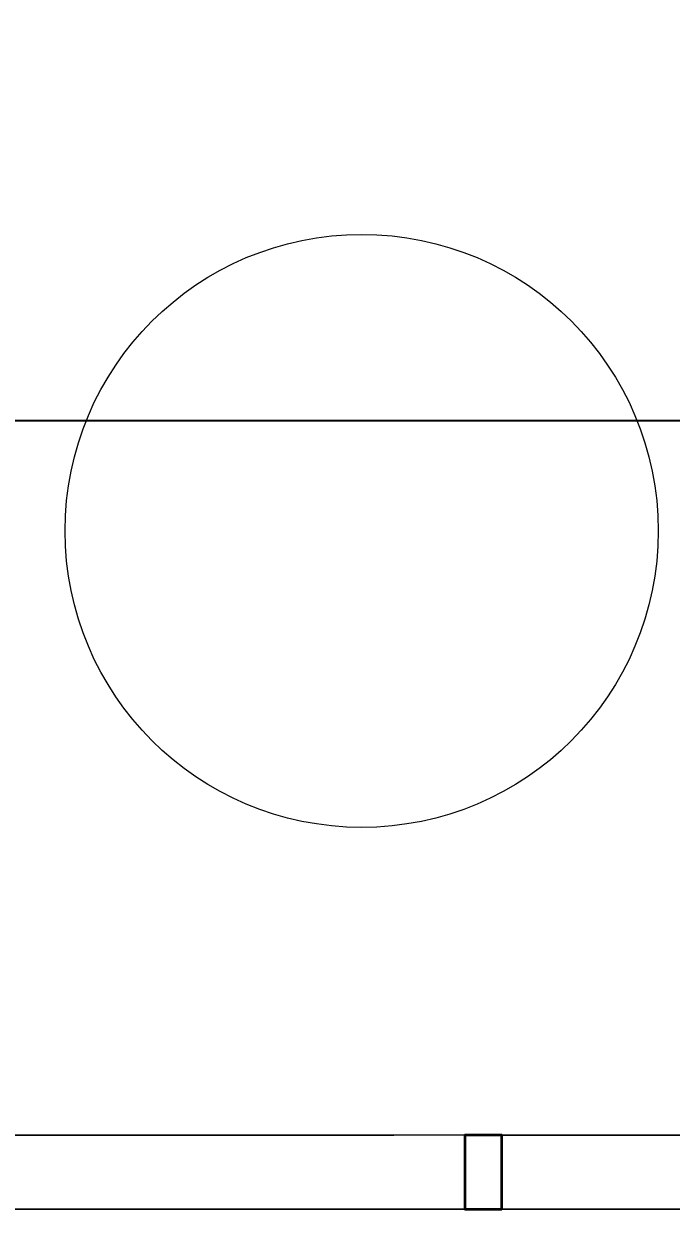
# Model space of a CAD drawing. Header units: millimetres. Extents: x -343543 to 400519, y -115663 to 104219.
# Drawn here: x -152328 to -151454, y -100 to 1499 of the extents above; entities that cross this region are included whole.
import ezdxf
from ezdxf.xclip import XClip

# ---------------------------------------------------------------- set-up
doc = ezdxf.new("R2010")
doc.units = ezdxf.units.MM
doc.header["$XCLIPFRAME"] = 0
doc.linetypes.add('XREF MAT BANG TUONG XAY$0$CENTER', pattern=[50.800000000000004, 31.75, -6.35, 6.35, -6.35])
doc.layers.get('0').update_dxf_attribs({"color": 231, "lineweight": 0})
doc.layers.get('DefPoints').update_dxf_attribs({"color": 191})
for name, color, linetype, lineweight in [('A-PATT', 252, 'Continuous', 9), ('A-SYMBOLS', 10, 'Continuous', 13), ('kata_dim', 231, 'Continuous', 0), ('XREF MAT BANG TUONG XAY$0$01.Xref _MB T1$0$A-DOOR', 8, 'Continuous', 9), ('XREF MAT BANG TUONG XAY$0$01.Xref _MB T1$0$A-WALL', 8, 'Continuous', 35), ('XREF MAT BANG TUONG XAY$0$A-GRID', 8, 'XREF MAT BANG TUONG XAY$0$CENTER', 15)]:
    doc.layers.add(name, color=color, linetype=linetype, lineweight=lineweight)
doc.styles.add('SM-DIMTEXT', font='SME.shx', dxfattribs={"width": 0.7})
doc.dimstyles.new('SDIM-100', dxfattribs={"dimscale": 100, "dimtxt": 2, "dimasz": 0.6, "dimexe": 0.6, "dimexo": 0.2, "dimgap": 0.5, "dimtad": 1, "dimdec": 0, "dimzin": 12, "dimtxsty": 'SM-DIMTEXT', "dimblk": 'ARCHTICK', "dimblk1": 'ARCHTICK', "dimblk2": 'ARCHTICK', "dimcen": 0.12, "dimdle": 0.6, "dimclrd": 7, "dimclre": 8, "dimadec": 0, "dimazin": 3, "dimtfac": 2, "dimtix": 1, "dimtmove": 1, "dimatfit": 3, "dimfxl": 1, "dimtzin": 0, "dimarcsym": 1})

# ---------------------------------------------------------------- blocks, each defined once
blk = doc.blocks.new('XREF MAT BANG TUONG XAY$0$00.xref_IKIGAI_Truc')
at = {"layer": 'XREF MAT BANG TUONG XAY$0$A-GRID', "color": 8, "ltscale": 20}
blk.add_lwpolyline([(-2907.525181142613, 0), (42750.0013740146, 0)], dxfattribs=at)
blk = doc.blocks.new('XREF MAT BANG TUONG XAY$0$xref_IKIGAI_Cot')
at = {"layer": 'XREF MAT BANG TUONG XAY$0$A-GRID', "color": 8, "ltscale": 20}
blk.add_lwpolyline([(-2907.525181142613, 0), (42750.0013740146, 0)], dxfattribs=at)
blk = doc.blocks.new('XREF MAT BANG NOI THAT')
at = {"color": 8}
blk.add_circle((29461.08757310348, 815.1295927477622), 400, dxfattribs=at)
blk = doc.blocks.new('01.Xref _MB T1')
at = {"color": 8}
blk.add_lwpolyline([(39999.98286495637, 2999.999971648669), (40000.00011983114, 19400.00000088175), (-0.0001133780606323853, 19399.99891031675), (0.000109863918623887, 2999.999971648669), (8394.990727505367, 2999.999903546392), (8394.990727505367, -99.99995756214776), (31605.0109035246, -99.99952292154558), (31605.0109035246, 3000.000348937985)], close=True, dxfattribs=at)
at = {"layer": 'XREF MAT BANG TUONG XAY$0$01.Xref _MB T1$0$A-DOOR', "color": 8, "transparency": 33554687}
for points in [[(31605.0109035246, 1299.999989249005), (31604.99213812925, 0.0004154221132921521), (19999.99988919008, 1.697626430541277e-07)], [(31704.99213812926, 1299.999989249005), (31704.99213812925, -99.99958457788671), (19999.99988919008, -99.99999983023736)]]:
    blk.add_lwpolyline(points, dxfattribs=at)
at = {"layer": 'XREF MAT BANG TUONG XAY$0$01.Xref _MB T1$0$A-WALL', "color": 8}
blk.add_lwpolyline([(29650.00011080981, -100.0000068535737), (29650.00011080981, -6.85357372276485e-06), (29600.00011080981, -6.85357372276485e-06), (29600.00011080981, -100.0000068535737)], close=True, dxfattribs=at)
at = {"color": 8}
blk.add_blockref('XREF MAT BANG TUONG XAY$0$00.xref_IKIGAI_Truc', (0.000109863918623887, 0), dxfattribs=at)
ref = blk.add_blockref('XREF MAT BANG TUONG XAY$0$xref_IKIGAI_Cot', (-0.009273172880057245, -1.075099498848431e-05), dxfattribs=at)
XClip(ref).set_block_clipping_path([(-1610.3425959282936, -2225.6693134198044), (41829.12952086335, 21555.881957526355)])
at = {"layer": 'A-PATT', "color": 8}
blk.add_blockref('XREF MAT BANG NOI THAT', (0, 0), dxfattribs=at)
blk = doc.blocks.new('_ArchTick')
at = {"color": 0, "linetype": 'ByBlock', "const_width": 0.15}
blk.add_lwpolyline([(-0.5, -0.5), (0.5, 0.5)], dxfattribs=at)
blk = doc.blocks.new('*D414')
at = {"layer": 'DefPoints', "color": 0, "linetype": 'Continuous', "ltscale": 1000, "transparency": 16777216}
for p in [(-157471.7320901295, 2118.083620354562), (-149965.5020974917, 1906.059221410906), (-149965.5020974917, 963.9557793770509)]:
    blk.add_point(p, dxfattribs=at)
at = {"layer": 'kata_dim', "color": 8, "linetype": 'Continuous', "lineweight": -2, "ltscale": 1000, "transparency": 16777216}
for p, q in [((-157471.7320901295, 2098.083620354562), (-157471.7320901295, 903.9557793770509)), ((-149965.5020974917, 1886.059221410906), (-149965.5020974917, 903.9557793770509))]:
    blk.add_line(p, q, dxfattribs=at)
at = {"layer": 'kata_dim', "color": 7, "linetype": 'Continuous', "lineweight": -2, "ltscale": 1000, "transparency": 16777216}
blk.add_line((-157531.7320901295, 963.9557793770509), (-149905.5020974917, 963.9557793770509), dxfattribs=at)
at = {"layer": 'kata_dim', "color": 7, "linetype": 'Continuous', "lineweight": -2, "ltscale": 1000, "transparency": 16777216, "xscale": 60, "yscale": 60, "zscale": 60, "rotation": 180}
blk.add_blockref('_ArchTick', (-157471.7320901295, 963.9557793770509), dxfattribs=at)
at = {"layer": 'kata_dim', "color": 7, "linetype": 'Continuous', "lineweight": -2, "ltscale": 1000, "transparency": 16777216, "xscale": 60, "yscale": 60, "zscale": 60}
blk.add_blockref('_ArchTick', (-149965.5020974917, 963.9557793770509), dxfattribs=at)
at = {"layer": 'kata_dim', "color": 0, "linetype": 'Continuous', "ltscale": 1000, "transparency": 16777216, "insert": (-153718.6170938106, 1113.955779377051), "char_height": 200, "attachment_point": 5, "style": 'SM-DIMTEXT'}
blk.add_mtext('7506', dxfattribs=at)

msp = doc.modelspace()

# ---------------------------------------------------------------- block references
at = {"layer": 'A-SYMBOLS'}
msp.add_blockref('01.Xref _MB T1', (-181333.0754867629, 2.91038304567337e-11), dxfattribs=at)

# ---------------------------------------------------------------- next in the draw order: dimensions: what is measured, and where the dimension line sits
at = {"layer": 'kata_dim', "linetype": 'Continuous', "ltscale": 1000}
dim = msp.add_linear_dim(base=(-149965.5020974917, 963.9557793770509), p1=(-157471.7320901295, 2118.083620354562), p2=(-149965.5020974917, 1906.059221410906), dimstyle='SDIM-100', dxfattribs=at)
dim.commit()
dim.dimension.update_dxf_attribs({"geometry": '*D414', "text_midpoint": (-153718.6170938106, 1113.955779377051)})

doc.saveas('drawing.dxf')
